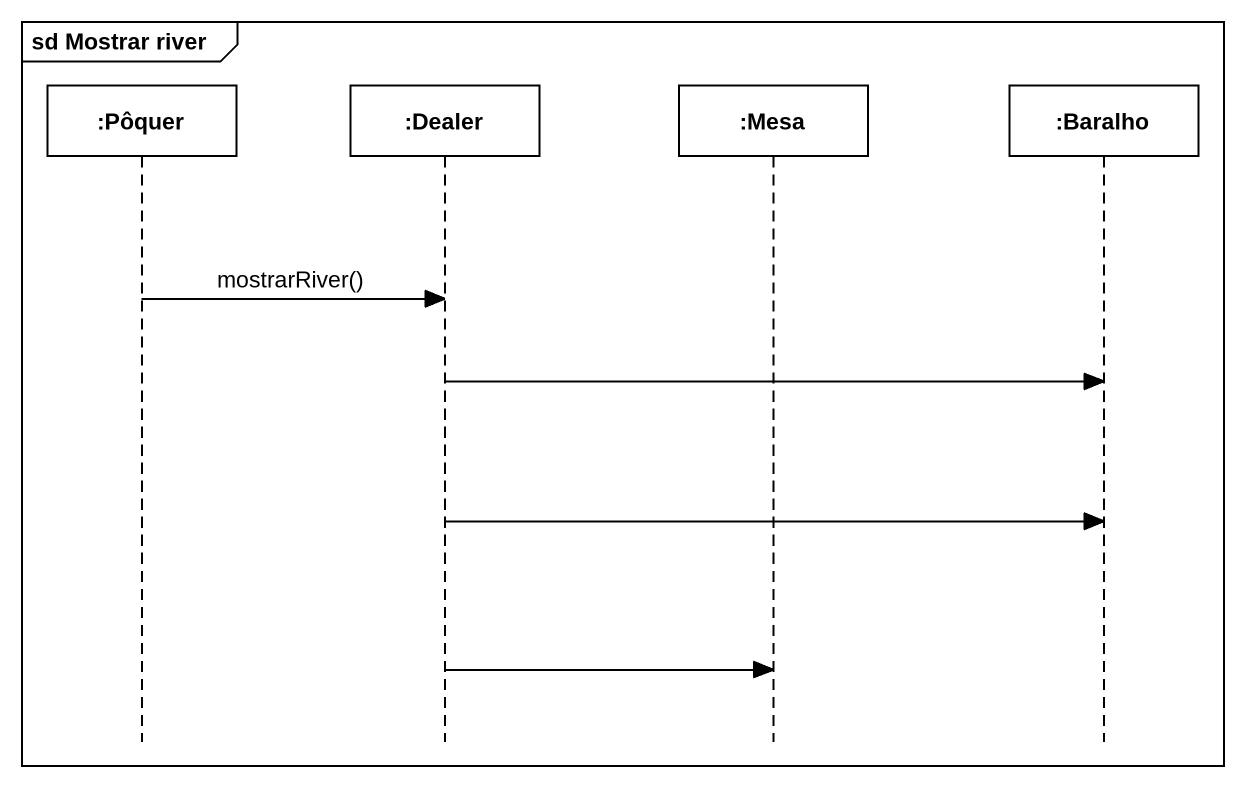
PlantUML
@startuml
mainframe sd Mostrar river
hide footbox
participant ":Pôquer" as Pôquer
participant ":Dealer" as Dealer
participant ":Mesa" as Mesa
participant ":Baralho" as Baralho

Pôquer -> Dealer : mostrarRiver()
Dealer -> Baralho
Dealer -> Baralho
Dealer -> Mesa
@enduml
